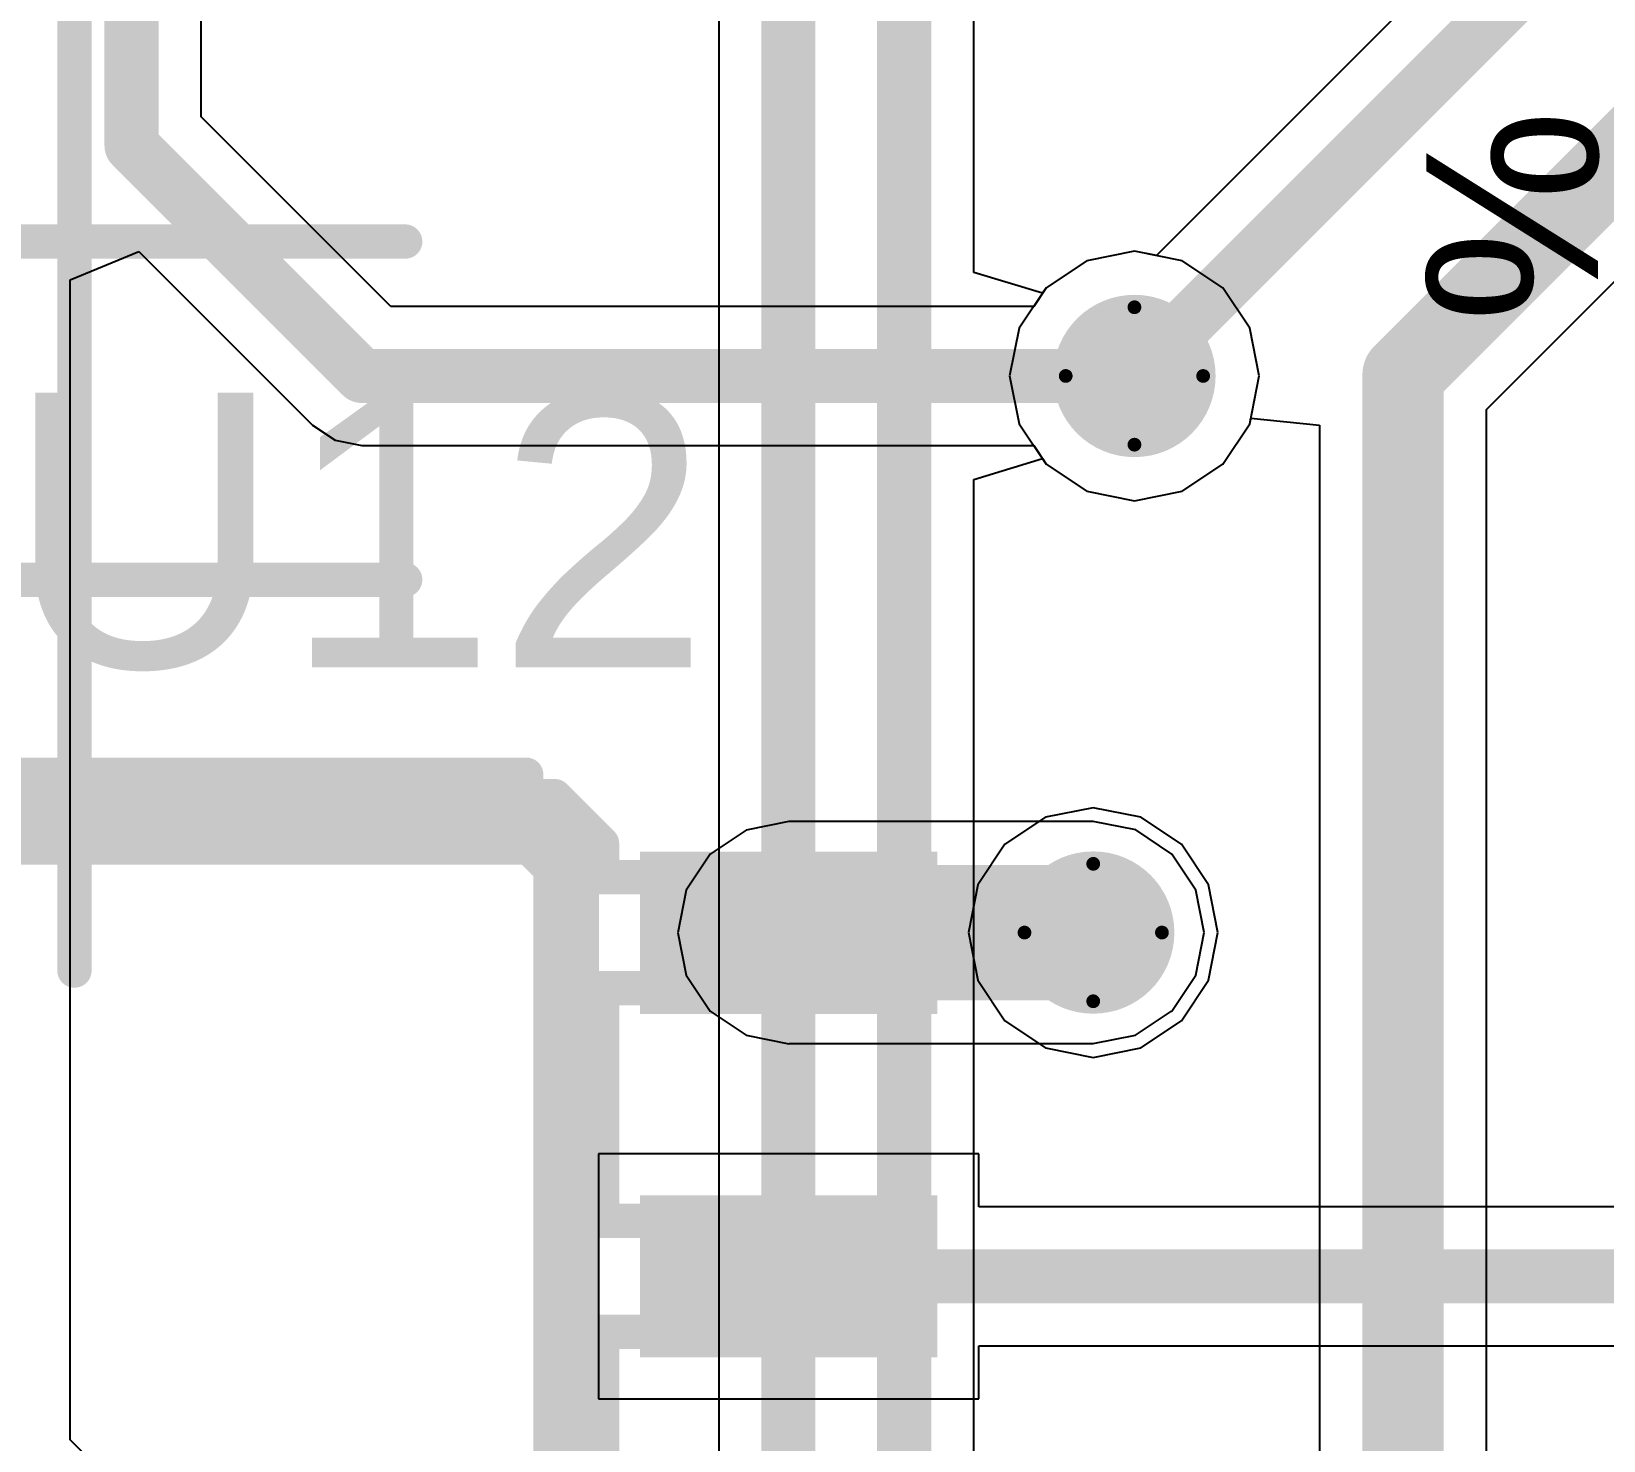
# Model space of a CAD drawing. Header units: millimetres. Extents: x -16 to 330, y -45 to 150.
# Drawn here: x 81.6 to 87.41, y 28.58 to 33.79 of the extents above; entities that cross this region are included whole.
import ezdxf

# ---------------------------------------------------------------- set-up
doc = ezdxf.new("R2010")
doc.units = ezdxf.units.MM
for name, color, linetype in [('BottomLayer', 5, 'Continuous'), ('BottomSolder', 6, 'Continuous'), ('DrillDrawing', 1, 'Continuous'), ('Mechanical13', 56, 'Continuous'), ('MidLayer1', 16, 'Continuous'), ('MidLayer2', 76, 'Continuous'), ('TopLayer', 1, 'Continuous'), ('TopOverlay', 2, 'Continuous'), ('TopPaste', 8, 'Continuous'), ('TopSolder', 216, 'Continuous'), ('ViaHoleLayer', 16, 'Continuous')]:
    doc.layers.add(name, color=color, linetype=linetype)
doc.styles.add('Arial', font='arial.ttf', dxfattribs={"height": 0.2})

# ---------------------------------------------------------------- blocks, each defined once
blk = doc.blocks.new('SOP_16_150____67')
at = {"layer": 'TopLayer'}
for points in [[(-3.425, -2.875), (-2.325, -2.875), (-2.325, -3.475), (-3.425, -3.475)], [(-3.425, -4.145), (-2.325, -4.145), (-2.325, -4.745), (-3.425, -4.745)]]:
    blk.add_hatch(color=1, dxfattribs=at).paths.add_polyline_path(points)
at = {"layer": 'TopPaste'}
for points in [[(-3.425, -2.875), (-2.325, -2.875), (-2.325, -3.475), (-3.425, -3.475)], [(-3.425, -4.145), (-2.325, -4.145), (-2.325, -4.745), (-3.425, -4.745)]]:
    blk.add_hatch(color=8, dxfattribs=at).paths.add_polyline_path(points)
at = {"layer": 'TopSolder'}
for points in [[(-3.425, -2.875), (-2.325, -2.875), (-2.325, -3.475), (-3.425, -3.475)], [(-3.425, -4.145), (-2.325, -4.145), (-2.325, -4.745), (-3.425, -4.745)]]:
    blk.add_hatch(color=216, dxfattribs=at).paths.add_polyline_path(points)
at = {"layer": 'TopOverlay', "const_width": 0.127}
for points in [[(-1.905, -4.8768), (-1.905, -5.0292)], [(1.905, -5.0292), (-1.905, -5.0292)]]:
    blk.add_lwpolyline(points, dxfattribs=at)
at = {"layer": 'TopOverlay', "const_width": 0.0635}
for points in [[(-1.9367, -4.8768, 1), (-1.8733, -4.8768, 1)], [(-1.9367, -5.0292, 1), (-1.8733, -5.0292, 1)], [(-1.9367, -5.0292, 1), (-1.8733, -5.0292, 1)]]:
    blk.add_lwpolyline(points, format="xyb", close=True, dxfattribs=at)

msp = doc.modelspace()

# ---------------------------------------------------------------- hatches: boundary and pattern name
at = {"layer": 'BottomLayer'}
h = msp.add_hatch(color=5, dxfattribs=at)
edge = h.paths.add_edge_path()
edge.add_arc((85.6742, 32.512), 0.3, 0, 360)
h = msp.add_hatch(color=5, dxfattribs=at)
edge = h.paths.add_edge_path()
edge.add_arc((85.5218, 30.4546), 0.3, 0, 360)
at = {"layer": 'BottomSolder'}
h = msp.add_hatch(color=6, dxfattribs=at)
edge = h.paths.add_edge_path()
edge.add_arc((85.6742, 32.512), 0.15, 0, 360)
h = msp.add_hatch(color=6, dxfattribs=at)
edge = h.paths.add_edge_path()
edge.add_arc((85.5218, 30.4546), 0.15, 0, 360)
at = {"layer": 'MidLayer1'}
h = msp.add_hatch(color=16, dxfattribs=at)
edge = h.paths.add_edge_path()
edge.add_arc((85.6742, 32.512), 0.3, 0, 360)
h = msp.add_hatch(color=16, dxfattribs=at)
edge = h.paths.add_edge_path()
edge.add_arc((85.5218, 30.4546), 0.3, 0, 360)
at = {"layer": 'MidLayer2'}
h = msp.add_hatch(color=76, dxfattribs=at)
edge = h.paths.add_edge_path()
edge.add_arc((85.6742, 32.512), 0.3, 0, 360)
h = msp.add_hatch(color=76, dxfattribs=at)
edge = h.paths.add_edge_path()
edge.add_arc((85.5218, 30.4546), 0.3, 0, 360)
at = {"layer": 'TopLayer'}
h = msp.add_hatch(color=1, dxfattribs=at)
edge = h.paths.add_edge_path()
edge.add_arc((85.6742, 32.512), 0.3, 0, 360)
h = msp.add_hatch(color=1, dxfattribs=at)
edge = h.paths.add_edge_path()
edge.add_arc((85.5218, 30.4546), 0.3, 0, 360)
at = {"layer": 'TopSolder'}
h = msp.add_hatch(color=216, dxfattribs=at)
edge = h.paths.add_edge_path()
edge.add_arc((85.6742, 32.512), 0.15, 0, 360)
h = msp.add_hatch(color=216, dxfattribs=at)
edge = h.paths.add_edge_path()
edge.add_arc((85.5218, 30.4546), 0.15, 0, 360)
at = {"layer": 'ViaHoleLayer'}
h = msp.add_hatch(color=16, dxfattribs=at)
edge = h.paths.add_edge_path()
edge.add_arc((85.6742, 32.512), 0.15, 0, 360)
h = msp.add_hatch(color=16, dxfattribs=at)
edge = h.paths.add_edge_path()
edge.add_arc((85.5218, 30.4546), 0.15, 0, 360)

# ---------------------------------------------------------------- linework, layer by layer
at = {"layer": 'BottomLayer'}
for p, q in [((84.1375, 36.4936), (84.1375, 23.1002)), ((85.0804, 32.8948), (85.0804, 36.5126)), ((86.975, 32.3885), (89.7592, 35.1727)), ((87.906, 35.1078), (85.7554, 32.9571)), ((85.6742, 32.9733), (85.4977, 32.9382)), ((85.7554, 32.9571), (85.6742, 32.9733)), ((85.3344, 32.8178), (85.0804, 32.8948)), ((85.4977, 32.9382), (85.348, 32.8382)), ((85.348, 32.8382), (85.3344, 32.8178)), ((86.975, 26.0847), (86.975, 32.3885)), ((86.0003, 32.1858), (86.1003, 32.3355)), ((86.1003, 32.3355), (86.1044, 32.3558)), ((86.1044, 32.3558), (86.3584, 32.3307)), ((86.3584, 32.3307), (86.3584, 26.2124)), ((85.0804, 32.1292), (85.3344, 32.2063)), ((85.3344, 32.2063), (85.348, 32.1858)), ((85.348, 32.1858), (85.4977, 32.0859)), ((85.8507, 32.0859), (86.0003, 32.1858)), ((85.0804, 25.3186), (85.0804, 32.1292)), ((85.4977, 32.0859), (85.6742, 32.0507)), ((85.6742, 32.0507), (85.8507, 32.0859))]:
    msp.add_line(p, q, dxfattribs=at)
for points, const_width in [([(84.823, 25.212), (84.823, 37.3094)], 0.2), ([(84.3948, 23.1002), (84.3948, 36.6002)], 0.2), ([(86.6667, 32.5162), (89.5412, 35.3907)], 0.3), ([(85.6742, 32.512), (88.1634, 35.0012)], 0.2), ([(86.6667, 26.0847), (86.6667, 32.5162)], 0.3)]:
    msp.add_lwpolyline(points, dxfattribs=dict(at, const_width=const_width))
for points, const_width in [([(86.5917, 32.5162, 1), (86.7417, 32.5162, 1)], 0.15), ([(86.5917, 32.5162, 1), (86.7417, 32.5162, 1)], 0.15), ([(85.6242, 32.512, 1), (85.7242, 32.512, 1)], 0.1)]:
    msp.add_lwpolyline(points, format="xyb", close=True, dxfattribs=dict(at, const_width=const_width))
at = {"layer": 'DrillDrawing', "const_width": 0.0508}
for points in [[(85.4202, 32.512), (85.6742, 32.766)], [(85.6742, 32.766), (85.9282, 32.512)], [(85.4202, 32.512), (85.6742, 32.258)], [(85.6742, 32.258), (85.9282, 32.512)], [(85.2678, 30.4546), (85.5218, 30.7086)], [(85.5218, 30.7086), (85.7758, 30.4546)], [(85.2678, 30.4546), (85.5218, 30.2006)], [(85.5218, 30.2006), (85.7758, 30.4546)]]:
    msp.add_lwpolyline(points, dxfattribs=at)
at = {"layer": 'DrillDrawing', "const_width": 0.0254}
for points in [[(85.6615, 32.766, 1), (85.6869, 32.766, 1)], [(85.6615, 32.766, 1), (85.6869, 32.766, 1)], [(85.4075, 32.512, 1), (85.4329, 32.512, 1)], [(85.4075, 32.512, 1), (85.4329, 32.512, 1)], [(85.9155, 32.512, 1), (85.9409, 32.512, 1)], [(85.9155, 32.512, 1), (85.9409, 32.512, 1)], [(85.6615, 32.258, 1), (85.6869, 32.258, 1)], [(85.6615, 32.258, 1), (85.6869, 32.258, 1)], [(85.5091, 30.7086, 1), (85.5345, 30.7086, 1)], [(85.5091, 30.7086, 1), (85.5345, 30.7086, 1)], [(85.2551, 30.4546, 1), (85.2805, 30.4546, 1)], [(85.2551, 30.4546, 1), (85.2805, 30.4546, 1)], [(85.7631, 30.4546, 1), (85.7885, 30.4546, 1)], [(85.7631, 30.4546, 1), (85.7885, 30.4546, 1)], [(85.5091, 30.2006, 1), (85.5345, 30.2006, 1)], [(85.5091, 30.2006, 1), (85.5345, 30.2006, 1)]]:
    msp.add_lwpolyline(points, format="xyb", close=True, dxfattribs=at)
at = {"layer": 'Mechanical13', "const_width": 0.127}
for points in [[(81.7562, 30.3141), (81.7562, 38.2588)], [(81.7562, 30.3141), (81.7562, 38.2588)], [(79.0062, 33.0088), (82.9786, 33.0088)], [(79.0062, 33.0088), (82.9786, 33.0088)], [(79.0062, 31.7588), (82.9786, 31.7588)], [(79.0062, 31.7588), (82.9786, 31.7588)], [(79.9812, 30.9588), (83.5312, 30.9588)], [(83.4363, 30.769), (83.5312, 30.9588)], [(83.5312, 30.9588), (83.7062, 30.7838)], [(80.0187, 30.8838), (83.4937, 30.8838)], [(83.4937, 30.8838), (83.6312, 30.7463)], [(80.0762, 30.769), (83.4363, 30.769)], [(83.4363, 30.769), (83.5164, 30.6889)], [(83.5164, 30.6889), (83.7062, 30.7838)], [(83.6312, 21.2713), (83.6312, 30.7463)], [(83.7062, 30.6588), (83.7062, 30.7838)], [(83.5164, 21.3287), (83.5164, 30.6889)], [(83.6312, 30.6588), (83.9562, 30.6588)], [(83.9562, 30.6588), (84.2562, 30.6588)], [(83.9562, 30.2488), (83.9562, 30.6588)], [(84.2562, 30.6588), (84.3562, 30.6588)], [(84.2562, 30.2488), (84.2562, 30.6588)], [(84.3562, 30.6588), (84.7562, 30.6588)], [(84.3562, 30.2488), (84.3562, 30.6588)], [(84.7562, 30.2488), (84.7562, 30.6588)], [(83.6312, 30.2488), (83.9562, 30.2488)], [(83.7062, 29.3888), (83.7062, 30.2488)], [(83.9562, 30.2488), (84.2562, 30.2488)], [(84.2562, 30.2488), (84.3562, 30.2488)], [(84.3562, 30.2488), (84.7562, 30.2488)], [(83.6312, 29.3888), (83.9562, 29.3888)], [(83.9562, 29.3888), (84.2562, 29.3888)], [(83.9562, 28.9788), (83.9562, 29.3888)], [(84.2562, 29.3888), (84.3562, 29.3888)], [(84.2562, 28.9788), (84.2562, 29.3888)], [(84.3562, 29.3888), (84.7562, 29.3888)], [(84.3562, 28.9788), (84.3562, 29.3888)], [(84.7562, 28.9788), (84.7562, 29.3888)], [(83.6312, 28.9788), (83.9562, 28.9788)], [(83.7062, 28.1188), (83.7062, 28.9788)], [(83.9562, 28.9788), (84.2562, 28.9788)], [(84.2562, 28.9788), (84.3562, 28.9788)], [(84.3562, 28.9788), (84.7562, 28.9788)]]:
    msp.add_lwpolyline(points, dxfattribs=at)
at = {"layer": 'Mechanical13', "const_width": 0.0635}
for points in [[(82.9469, 33.0088, 1), (83.0104, 33.0088, 1)], [(82.9469, 33.0088, 1), (83.0104, 33.0088, 1)], [(82.9469, 31.7588, 1), (83.0104, 31.7588, 1)], [(82.9469, 31.7588, 1), (83.0104, 31.7588, 1)], [(83.4995, 30.9588, 1), (83.563, 30.9588, 1)], [(83.4995, 30.9588, 1), (83.563, 30.9588, 1)], [(83.4995, 30.9588, 1), (83.563, 30.9588, 1)], [(83.462, 30.8838, 1), (83.5255, 30.8838, 1)], [(83.462, 30.8838, 1), (83.5255, 30.8838, 1)], [(83.4046, 30.769, 1), (83.4681, 30.769, 1)], [(83.4046, 30.769, 1), (83.4681, 30.769, 1)], [(83.4046, 30.769, 1), (83.4681, 30.769, 1)], [(83.5995, 30.7463, 1), (83.663, 30.7463, 1)], [(83.5995, 30.7463, 1), (83.663, 30.7463, 1)], [(83.6745, 30.7838, 1), (83.738, 30.7838, 1)], [(83.6745, 30.7838, 1), (83.738, 30.7838, 1)], [(83.6745, 30.7838, 1), (83.738, 30.7838, 1)], [(83.4847, 30.6889, 1), (83.5482, 30.6889, 1)], [(83.4847, 30.6889, 1), (83.5482, 30.6889, 1)], [(83.4847, 30.6889, 1), (83.5482, 30.6889, 1)], [(83.5995, 30.6588, 1), (83.663, 30.6588, 1)], [(83.6745, 30.6588, 1), (83.738, 30.6588, 1)], [(83.9245, 30.6588, 1), (83.988, 30.6588, 1)], [(83.9245, 30.6588, 1), (83.988, 30.6588, 1)], [(83.9245, 30.6588, 1), (83.988, 30.6588, 1)], [(84.2245, 30.6588, 1), (84.288, 30.6588, 1)], [(84.2245, 30.6588, 1), (84.288, 30.6588, 1)], [(84.2245, 30.6588, 1), (84.288, 30.6588, 1)], [(84.3245, 30.6588, 1), (84.388, 30.6588, 1)], [(84.3245, 30.6588, 1), (84.388, 30.6588, 1)], [(84.3245, 30.6588, 1), (84.388, 30.6588, 1)], [(84.7245, 30.6588, 1), (84.788, 30.6588, 1)], [(84.7245, 30.6588, 1), (84.788, 30.6588, 1)], [(81.7245, 30.3141, 1), (81.788, 30.3141, 1)], [(81.7245, 30.3141, 1), (81.788, 30.3141, 1)], [(83.5995, 30.2488, 1), (83.663, 30.2488, 1)], [(83.6745, 30.2488, 1), (83.738, 30.2488, 1)], [(83.9245, 30.2488, 1), (83.988, 30.2488, 1)], [(83.9245, 30.2488, 1), (83.988, 30.2488, 1)], [(83.9245, 30.2488, 1), (83.988, 30.2488, 1)], [(84.2245, 30.2488, 1), (84.288, 30.2488, 1)], [(84.2245, 30.2488, 1), (84.288, 30.2488, 1)], [(84.2245, 30.2488, 1), (84.288, 30.2488, 1)], [(84.3245, 30.2488, 1), (84.388, 30.2488, 1)], [(84.3245, 30.2488, 1), (84.388, 30.2488, 1)], [(84.3245, 30.2488, 1), (84.388, 30.2488, 1)], [(84.7245, 30.2488, 1), (84.788, 30.2488, 1)], [(84.7245, 30.2488, 1), (84.788, 30.2488, 1)], [(83.5995, 29.3888, 1), (83.663, 29.3888, 1)], [(83.6745, 29.3888, 1), (83.738, 29.3888, 1)], [(83.9245, 29.3888, 1), (83.988, 29.3888, 1)], [(83.9245, 29.3888, 1), (83.988, 29.3888, 1)], [(83.9245, 29.3888, 1), (83.988, 29.3888, 1)], [(84.2245, 29.3888, 1), (84.288, 29.3888, 1)], [(84.2245, 29.3888, 1), (84.288, 29.3888, 1)], [(84.2245, 29.3888, 1), (84.288, 29.3888, 1)], [(84.3245, 29.3888, 1), (84.388, 29.3888, 1)], [(84.3245, 29.3888, 1), (84.388, 29.3888, 1)], [(84.3245, 29.3888, 1), (84.388, 29.3888, 1)], [(84.7245, 29.3888, 1), (84.788, 29.3888, 1)], [(84.7245, 29.3888, 1), (84.788, 29.3888, 1)], [(83.5995, 28.9788, 1), (83.663, 28.9788, 1)], [(83.6745, 28.9788, 1), (83.738, 28.9788, 1)], [(83.9245, 28.9788, 1), (83.988, 28.9788, 1)], [(83.9245, 28.9788, 1), (83.988, 28.9788, 1)], [(83.9245, 28.9788, 1), (83.988, 28.9788, 1)], [(84.2245, 28.9788, 1), (84.288, 28.9788, 1)], [(84.2245, 28.9788, 1), (84.288, 28.9788, 1)], [(84.2245, 28.9788, 1), (84.288, 28.9788, 1)], [(84.3245, 28.9788, 1), (84.388, 28.9788, 1)], [(84.3245, 28.9788, 1), (84.388, 28.9788, 1)], [(84.3245, 28.9788, 1), (84.388, 28.9788, 1)], [(84.7245, 28.9788, 1), (84.788, 28.9788, 1)], [(84.7245, 28.9788, 1), (84.788, 28.9788, 1)]]:
    msp.add_lwpolyline(points, format="xyb", close=True, dxfattribs=at)
at = {"layer": 'MidLayer1'}
for p, q in [((85.6742, 32.9733), (85.4977, 32.9382)), ((85.8507, 32.9382), (85.6742, 32.9733)), ((85.4977, 32.9382), (85.348, 32.8382)), ((86.0003, 32.8382), (85.8507, 32.9382)), ((85.348, 32.8382), (85.248, 32.6885)), ((86.1003, 32.6885), (86.0003, 32.8382)), ((85.248, 32.6885), (85.2129, 32.512)), ((86.1354, 32.512), (86.1003, 32.6885)), ((85.2129, 32.512), (85.248, 32.3355)), ((86.1003, 32.3355), (86.1354, 32.512)), ((85.248, 32.3355), (85.348, 32.1858)), ((86.0003, 32.1858), (86.1003, 32.3355)), ((85.348, 32.1858), (85.4977, 32.0859)), ((85.8507, 32.0859), (86.0003, 32.1858)), ((85.4977, 32.0859), (85.6742, 32.0507)), ((85.6742, 32.0507), (85.8507, 32.0859)), ((85.5218, 30.9159), (85.3453, 30.8808)), ((85.6983, 30.8808), (85.5218, 30.9159)), ((85.3453, 30.8808), (85.1956, 30.7808)), ((85.8479, 30.7808), (85.6983, 30.8808)), ((85.1956, 30.7808), (85.0956, 30.6311)), ((85.9479, 30.6311), (85.8479, 30.7808)), ((85.0956, 30.6311), (85.0605, 30.4546)), ((85.983, 30.4546), (85.9479, 30.6311)), ((85.0605, 30.4546), (85.0956, 30.2781)), ((85.9479, 30.2781), (85.983, 30.4546)), ((85.0956, 30.2781), (85.1956, 30.1284)), ((85.8479, 30.1284), (85.9479, 30.2781)), ((85.1956, 30.1284), (85.3453, 30.0285)), ((85.6983, 30.0285), (85.8479, 30.1284)), ((85.3453, 30.0285), (85.5218, 29.9933)), ((85.5218, 29.9933), (85.6983, 30.0285))]:
    msp.add_line(p, q, dxfattribs=at)
at = {"layer": 'MidLayer2'}
for p, q in [((85.6742, 32.9733), (85.4977, 32.9382)), ((85.8507, 32.9382), (85.6742, 32.9733)), ((85.4977, 32.9382), (85.348, 32.8382)), ((86.0003, 32.8382), (85.8507, 32.9382)), ((85.348, 32.8382), (85.248, 32.6885)), ((86.1003, 32.6885), (86.0003, 32.8382)), ((85.248, 32.6885), (85.2129, 32.512)), ((86.1354, 32.512), (86.1003, 32.6885)), ((85.2129, 32.512), (85.248, 32.3355)), ((86.1003, 32.3355), (86.1354, 32.512)), ((85.248, 32.3355), (85.348, 32.1858)), ((86.0003, 32.1858), (86.1003, 32.3355)), ((85.348, 32.1858), (85.4977, 32.0859)), ((85.8507, 32.0859), (86.0003, 32.1858)), ((85.4977, 32.0859), (85.6742, 32.0507)), ((85.6742, 32.0507), (85.8507, 32.0859))]:
    msp.add_line(p, q, dxfattribs=at)
at = {"layer": 'TopLayer'}
for p, q in [((82.2246, 33.47), (82.2246, 35.2344)), ((82.9252, 32.7694), (82.2246, 33.47)), ((81.7405, 32.8669), (81.9945, 32.9721)), ((81.9945, 32.9721), (82.6366, 32.33)), ((85.6742, 32.9733), (85.4977, 32.9382)), ((85.8507, 32.9382), (85.6742, 32.9733)), ((85.4977, 32.9382), (85.348, 32.8382)), ((86.0003, 32.8382), (85.8507, 32.9382)), ((81.7405, 28.58), (81.7405, 32.8669)), ((85.348, 32.8382), (85.302, 32.7694)), ((86.1003, 32.6885), (86.0003, 32.8382)), ((85.302, 32.7694), (82.9252, 32.7694)), ((86.1354, 32.512), (86.1003, 32.6885)), ((86.1003, 32.3355), (86.1354, 32.512)), ((82.6366, 32.33), (82.7201, 32.2743)), ((86.0003, 32.1858), (86.1003, 32.3355)), ((82.7201, 32.2743), (82.8186, 32.2547)), ((82.8186, 32.2547), (85.302, 32.2547)), ((85.302, 32.2547), (85.348, 32.1858)), ((85.348, 32.1858), (85.4977, 32.0859)), ((85.8507, 32.0859), (86.0003, 32.1858)), ((85.4977, 32.0859), (85.6742, 32.0507)), ((85.6742, 32.0507), (85.8507, 32.0859)), ((84.3966, 30.8645), (84.2396, 30.8333)), ((85.5198, 30.8645), (84.3966, 30.8645)), ((85.5218, 30.8649), (85.5198, 30.8645)), ((85.6788, 30.8337), (85.5218, 30.8649)), ((84.2396, 30.8333), (84.1065, 30.7443)), ((85.8119, 30.7447), (85.6788, 30.8337)), ((84.1061, 30.7439), (84.0172, 30.6108)), ((84.1065, 30.7443), (84.1061, 30.7439)), ((85.9008, 30.6116), (85.8119, 30.7447)), ((84.0172, 30.6108), (83.986, 30.4538)), ((85.9321, 30.4546), (85.9008, 30.6116)), ((83.986, 30.4538), (84.0172, 30.2968)), ((85.9008, 30.2976), (85.9321, 30.4546)), ((84.0172, 30.2968), (84.1061, 30.1637)), ((85.8119, 30.1645), (85.9008, 30.2976)), ((84.1061, 30.1637), (84.2392, 30.0748)), ((85.6784, 30.0752), (85.8115, 30.1641)), ((85.8115, 30.1641), (85.8119, 30.1645)), ((84.2392, 30.0748), (84.3962, 30.0435)), ((84.3962, 30.0435), (84.3983, 30.0439)), ((84.3983, 30.0439), (85.5214, 30.0439)), ((85.5214, 30.0439), (85.6784, 30.0752)), ((85.0986, 29.6362), (83.6938, 29.6362)), ((83.6938, 29.6362), (83.6938, 28.7314)), ((85.0986, 29.4412), (85.0986, 29.6362)), ((88.5125, 29.4412), (85.0986, 29.4412)), ((85.0986, 28.7314), (85.0986, 28.9265)), ((85.0986, 28.9265), (88.5538, 28.9265)), ((83.6938, 28.7314), (85.0986, 28.7314)), ((83.4194, 26.9012), (81.7405, 28.58))]:
    msp.add_line(p, q, dxfattribs=at)
for points, const_width in [([(81.9672, 33.3634), (81.9672, 37.5889)], 0.2), ([(81.9672, 33.3634), (82.8186, 32.512)], 0.2), ([(82.8186, 32.512), (85.6742, 32.512)], 0.2), ([(84.3962, 30.4538), (84.3966, 30.4542)], 0.5), ([(84.3966, 30.4542), (85.5214, 30.4542)], 0.5), ([(85.5214, 30.4542), (85.5218, 30.4546)], 0.5), ([(84.3962, 29.1838), (88.6191, 29.1838)], 0.2)]:
    msp.add_lwpolyline(points, dxfattribs=dict(at, const_width=const_width))
for points, const_width in [([(81.9172, 33.3634, 1), (82.0172, 33.3634, 1)], 0.1), ([(81.9172, 33.3634, 1), (82.0172, 33.3634, 1)], 0.1), ([(82.7686, 32.512, 1), (82.8686, 32.512, 1)], 0.1), ([(82.7686, 32.512, 1), (82.8686, 32.512, 1)], 0.1), ([(85.6242, 32.512, 1), (85.7242, 32.512, 1)], 0.1), ([(84.2712, 30.4538, 1), (84.5212, 30.4538, 1)], 0.25), ([(84.2716, 30.4542, 1), (84.5216, 30.4542, 1)], 0.25), ([(84.2716, 30.4542, 1), (84.5216, 30.4542, 1)], 0.25), ([(85.3964, 30.4542, 1), (85.6464, 30.4542, 1)], 0.25), ([(85.3964, 30.4542, 1), (85.6464, 30.4542, 1)], 0.25), ([(85.3968, 30.4546, 1), (85.6468, 30.4546, 1)], 0.25), ([(84.3462, 29.1838, 1), (84.4462, 29.1838, 1)], 0.1)]:
    msp.add_lwpolyline(points, format="xyb", close=True, dxfattribs=dict(at, const_width=const_width))

# ---------------------------------------------------------------- block references
at = {"rotation": 180}
msp.add_blockref('SOP_16_150____67', (81.5212, 26.0088), dxfattribs=at)

# ---------------------------------------------------------------- texts
at = {"layer": 'TopOverlay', "style": 'Arial'}
msp.add_text('%', height=0.635, rotation=270, dxfattribs=at).set_placement((86.7532, 33.497))
msp.add_text('U12', height=1.016, dxfattribs=at).set_placement((81.5019, 31.4346))

doc.saveas('drawing.dxf')
